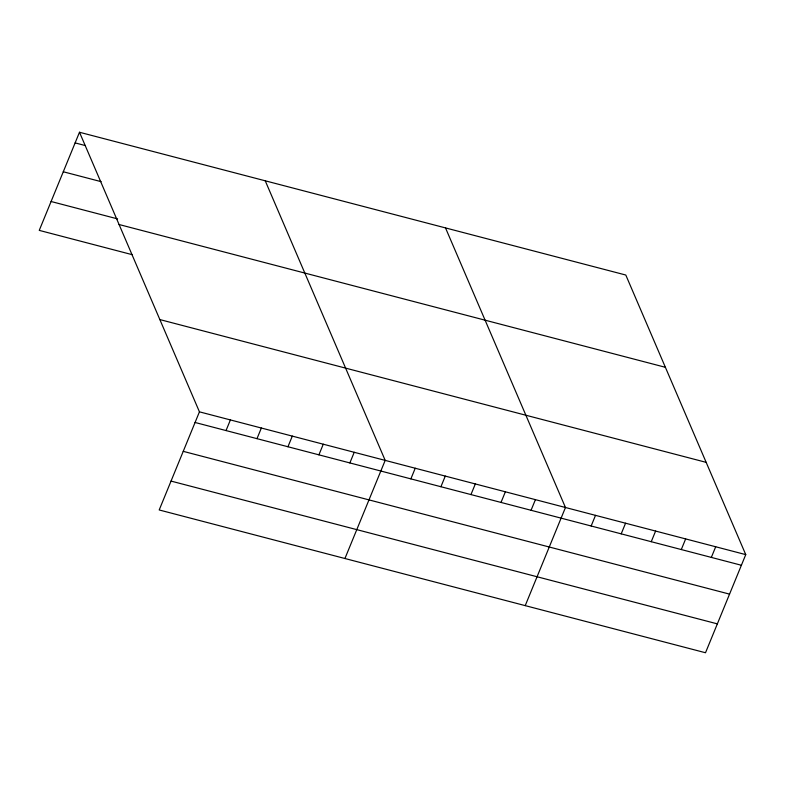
<?xml version="1.0" encoding="UTF-8"?>
<svg xmlns="http://www.w3.org/2000/svg" width="785" height="785" viewBox="0 0 785 785"><rect width="100%" height="100%" fill="white"/><g stroke="black" fill="none" stroke-linecap="round" stroke-linejoin="round"><path stroke-width="1.18" d="M79.491 132.253L199.439 411.84L159.198 509.965L705.509 652.747L745.75 554.622L625.802 275.035L79.491 132.253L39.25 230.378L132.125 254.654M226.031 430.572L230.398 419.926M256.989 438.658L261.356 428.021M287.948 446.753L292.314 436.107M318.906 454.839L323.273 444.202M349.865 462.934L354.231 452.288M344.939 558.508L385.19 460.383L265.242 180.805M410.869 478.879L415.236 468.233M440.915 486.729L445.281 476.093M470.961 494.579L475.327 483.943M501.007 502.439L505.373 491.793M531.053 510.289L535.419 499.643M525.224 605.628L565.465 507.502L445.517 227.925M591.154 525.999L595.511 515.353M621.2 533.849L625.566 523.202M651.246 541.699L655.612 531.062M681.292 549.549L685.658 538.912M711.338 557.409L715.704 546.762M75.134 142.899L85.447 145.598M63.291 171.768L101.128 181.659M51.094 201.51L117.593 218.897M119.075 224.52L665.386 367.301M159.855 319.573L706.166 462.355M199.439 411.84L745.75 554.622M195.072 422.477L741.383 565.259M183.239 451.346L729.55 594.127M171.032 481.087L717.343 623.869"/></g></svg>
